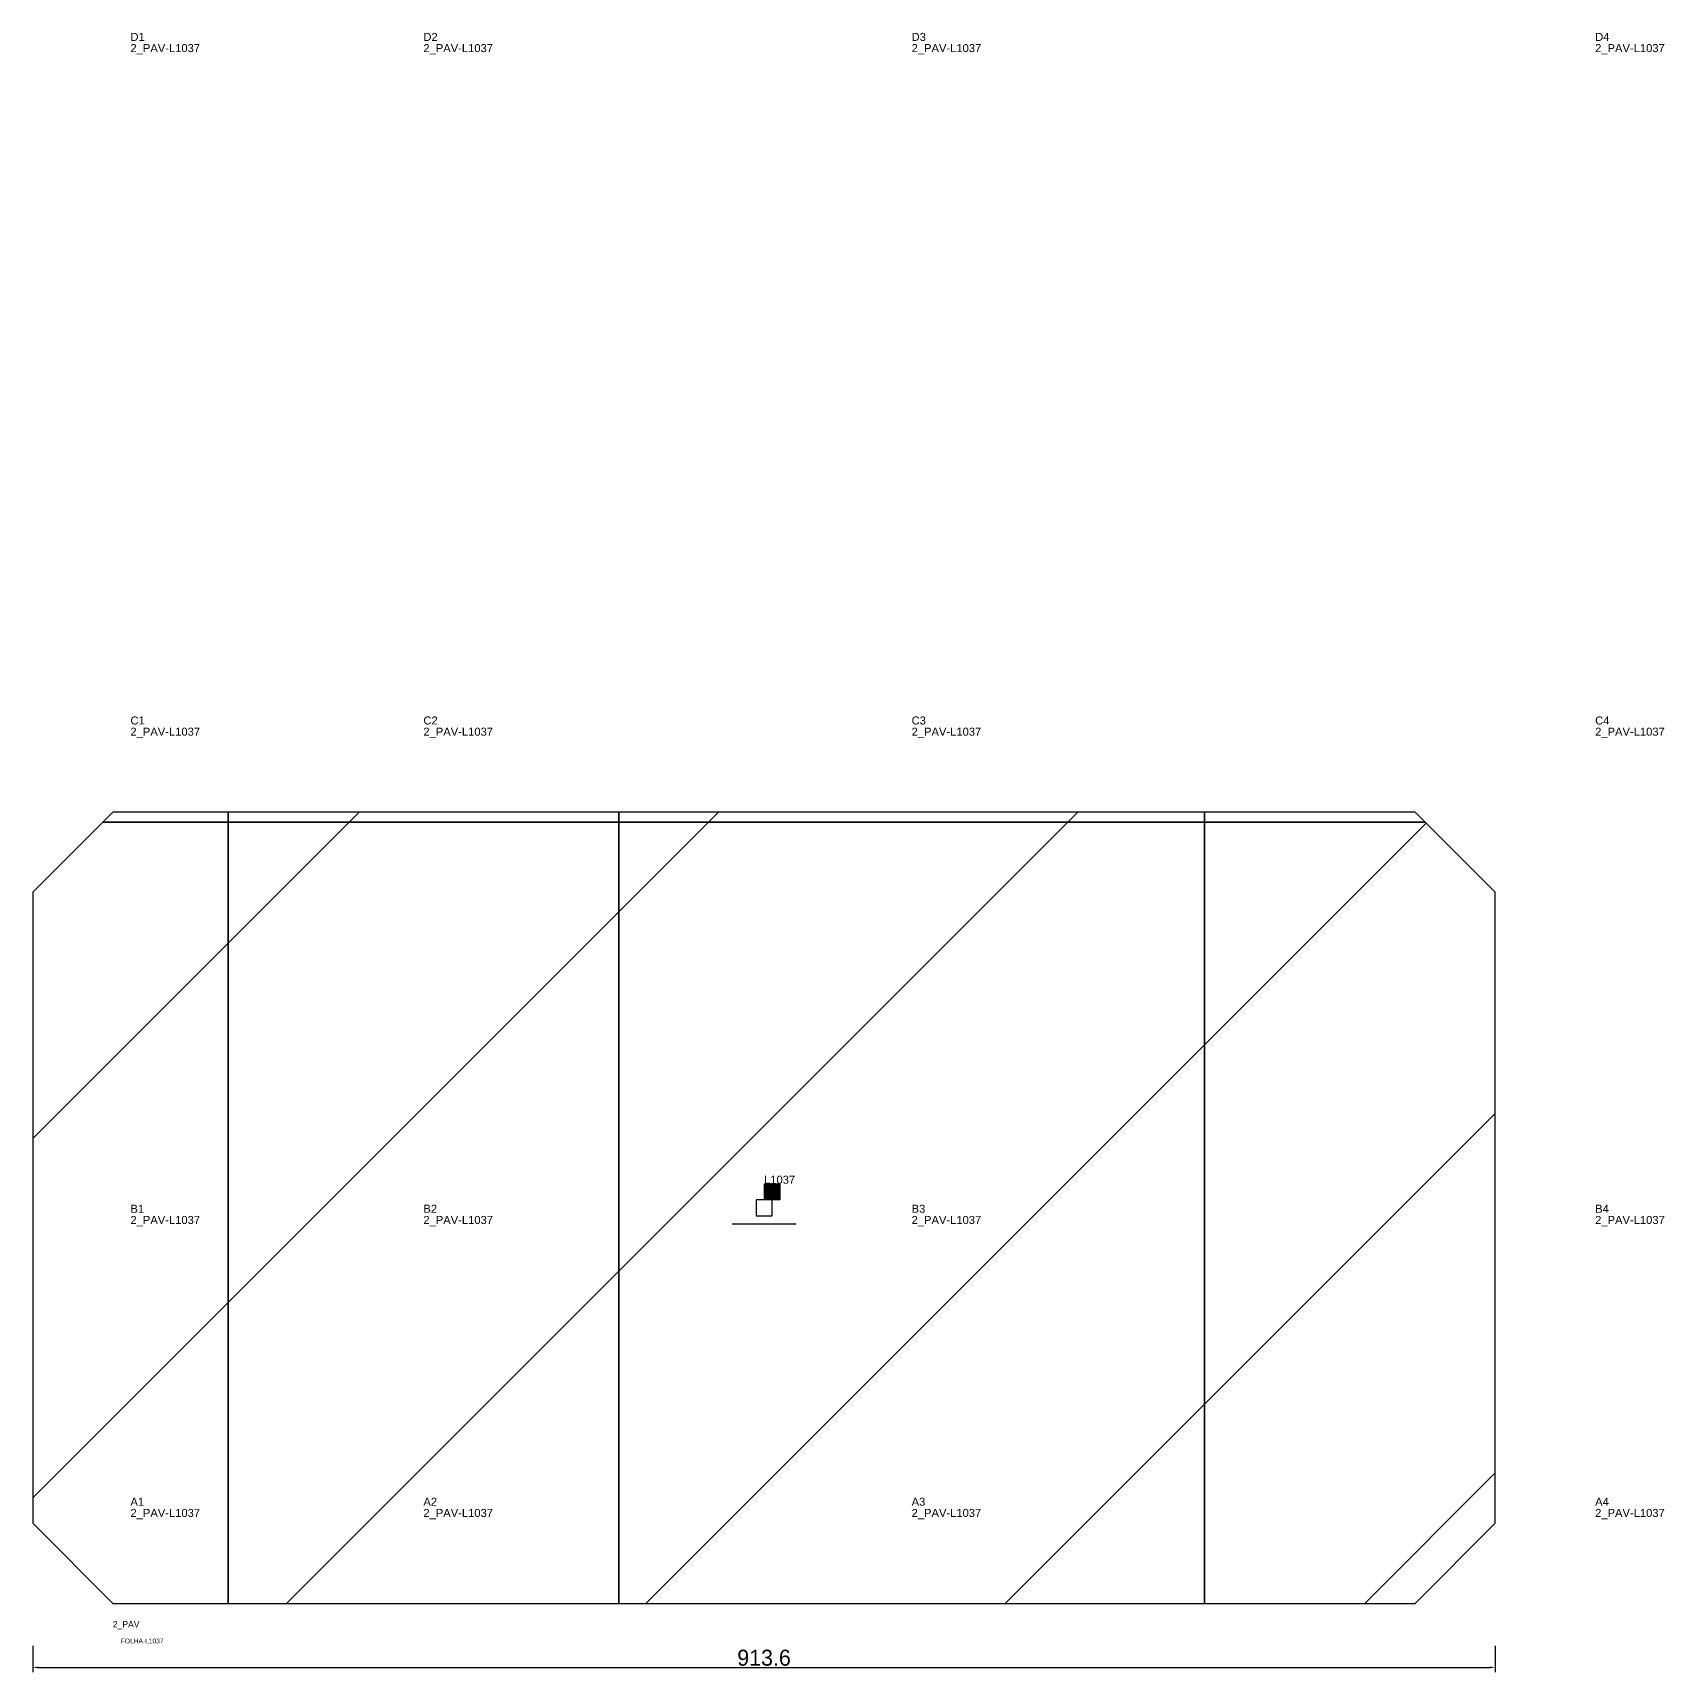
# Model space of a CAD drawing. Header units: metres. Extents: x 222 to 3254, y -336 to 688.
# Drawn here: x 222 to 1241, y -336 to 688 of the extents above; entities that cross this region are included whole.
import ezdxf

# ---------------------------------------------------------------- set-up
doc = ezdxf.new("R2010")
doc.units = ezdxf.units.M
for name, color, linetype in [('3', 3, 'CONTINUOUS'), ('AUX00', 7, 'CONTINUOUS'), ('COTA', 241, 'CONTINUOUS'), ('FOLHA', 255, 'CONTINUOUS'), ('Hachura', 251, 'CONTINUOUS'), ('NOMENCLATURA', 7, 'CONTINUOUS'), ('Nível', 160, 'CONTINUOUS'), ('Painéis', 200, 'CONTINUOUS'), ('Pilares', 5, 'CONTINUOUS'), ('REAPROVEITAMENTO', 251, 'CONTINUOUS'), ('SARR_2.2x7', 40, 'CONTINUOUS')]:
    doc.layers.add(name, color=color, linetype=linetype)
doc.styles.add('ARIAL', font='Arial.ttf')
doc.styles.add('STR_STANDARD', font='arial.ttf')
doc.dimstyles.new('EZ DXF', dxfattribs={"dimtxt": 10, "dimasz": 3.5, "dimexe": 3, "dimexo": 1.5, "dimgap": 1, "dimtad": 1, "dimdec": 1, "dimdsep": 46, "dimcen": 2.5, "dimazin": 3, "dimtfac": 1, "dimtmove": 0, "dimatfit": 3})

msp = doc.modelspace()

# ---------------------------------------------------------------- hatches: boundary and pattern name
at = {"layer": 'Hachura'}
h = msp.add_hatch(dxfattribs=at)
h.set_pattern_fill('ANSI31', scale=50)
h.paths.add_polyline_path([(272.2, -292.79), (1085.82, -292.79), (1135.82, -242.79), (1135.82, 151.5), (1085.82, 201.5), (272.2, 201.5), (222.2, 151.5), (222.2, -242.79)])
h = msp.add_hatch(dxfattribs=at)
h.set_pattern_fill('ANSI31', scale=50)
h.paths.add_polyline_path([(272.2, -292.79), (1085.82, -292.79), (1135.82, -242.79), (1135.82, 151.5), (1085.82, 201.5), (272.2, 201.5), (222.2, 151.5), (222.2, -242.79)])
at = {"layer": 'Reaproveitamento'}
h = msp.add_hatch(dxfattribs=at)
h.set_pattern_fill('SOLID')
h.paths.add_polyline_path([(679.01, -40.645), (689.01, -40.645), (689.01, -30.645), (679.01, -30.645)])
h = msp.add_hatch(dxfattribs=at)
h.set_pattern_fill('SOLID')
h.paths.add_polyline_path([(679.01, -40.645), (689.01, -40.645), (689.01, -30.645), (679.01, -30.645)])

# ---------------------------------------------------------------- linework, layer by layer
at = {"layer": '3'}
for points in [[(265.91, 195.21), (1092.11, 195.21)], [(265.91, 195.21), (1092.11, 195.21)], [(344.2, -292.79), (344.2, 201.5)], [(344.2, -292.79), (344.2, 201.5)], [(588.2, -292.79), (588.2, 201.5)], [(588.2, -292.79), (588.2, 201.5)], [(954.2, -292.79), (954.2, 201.5)], [(954.2, -292.79), (954.2, 201.5)]]:
    msp.add_lwpolyline(points, close=True, dxfattribs=at)
at = {"layer": 'Painéis', "color": 200}
for p, q in [((272.2, 201.5), (222.2, 151.5)), ((272.2, 201.5), (222.2, 151.5)), ((1085.82, 201.5), (272.2, 201.5)), ((1085.82, 201.5), (272.2, 201.5)), ((1135.82, 151.5), (1085.82, 201.5)), ((1135.82, 151.5), (1085.82, 201.5)), ((222.2, 151.5), (222.2, -242.79)), ((222.2, 151.5), (222.2, -242.79)), ((1135.82, -242.79), (1135.82, 151.5)), ((1135.82, -242.79), (1135.82, 151.5)), ((222.2, -242.79), (272.2, -292.79)), ((222.2, -242.79), (272.2, -292.79)), ((1085.82, -292.79), (1135.82, -242.79)), ((1085.82, -292.79), (1135.82, -242.79)), ((272.2, -292.79), (1085.82, -292.79)), ((272.2, -292.79), (1085.82, -292.79))]:
    msp.add_line(p, q, dxfattribs=at)
at = {"layer": 'Pilares'}
msp.add_lwpolyline([(674.01, -50.645), (684.01, -50.645), (684.01, -40.645), (674.01, -40.645)], close=True, dxfattribs=at)
msp.add_lwpolyline([(674.01, -50.645), (684.01, -50.645), (684.01, -40.645), (674.01, -40.645)], close=True, dxfattribs=at)
at = {"layer": 'SARR_2.2x7'}
msp.add_line((659.01, -55.645), (699.01, -55.645), dxfattribs=at)
msp.add_line((659.01, -55.645), (699.01, -55.645), dxfattribs=at)

# ---------------------------------------------------------------- texts
at = {"layer": '3', "style": 'STR_STANDARD'}
for s, p in [('D1', (283.2, 683.21)), ('D1', (283.2, 683.21)), ('D2', (466.2, 683.21)), ('D2', (466.2, 683.21)), ('D3', (771.2, 683.21)), ('D3', (771.2, 683.21)), ('D4', (1198.2, 683.21)), ('D4', (1198.2, 683.21)), ('C1', (283.2, 256.21)), ('C1', (283.2, 256.21)), ('C2', (466.2, 256.21)), ('C2', (466.2, 256.21)), ('C3', (771.2, 256.21)), ('C3', (771.2, 256.21)), ('C4', (1198.2, 256.21)), ('C4', (1198.2, 256.21)), ('B1', (283.2, -48.79)), ('B1', (283.2, -48.79)), ('B2', (466.2, -48.79)), ('B2', (466.2, -48.79)), ('B3', (771.2, -48.79)), ('B3', (771.2, -48.79)), ('B4', (1198.2, -48.79)), ('B4', (1198.2, -48.79)), ('A1', (283.2, -231.79)), ('A1', (283.2, -231.79)), ('A2', (466.2, -231.79)), ('A2', (466.2, -231.79)), ('A3', (771.2, -231.79)), ('A3', (771.2, -231.79)), ('A4', (1198.2, -231.79)), ('A4', (1198.2, -231.79))]:
    msp.add_text(s, height=5, dxfattribs=at).set_placement(p)
at = {"layer": 'AUX00', "style": 'STR_STANDARD'}
for p in [(283.2, 676.21), (283.2, 676.21), (466.2, 676.21), (466.2, 676.21), (771.2, 676.21), (771.2, 676.21), (1198.2, 676.21), (1198.2, 676.21), (283.2, 249.21), (283.2, 249.21), (466.2, 249.21), (466.2, 249.21), (771.2, 249.21), (771.2, 249.21), (1198.2, 249.21), (1198.2, 249.21), (283.2, -55.79), (283.2, -55.79), (466.2, -55.79), (466.2, -55.79), (771.2, -55.79), (771.2, -55.79), (1198.2, -55.79), (1198.2, -55.79), (283.2, -238.79), (283.2, -238.79), (466.2, -238.79), (466.2, -238.79), (771.2, -238.79), (771.2, -238.79), (1198.2, -238.79), (1198.2, -238.79)]:
    msp.add_text('2_PAV-L1037', height=5, dxfattribs=at).set_placement(p)
at = {"layer": 'FOLHA'}
msp.add_text('FOLHA-L1037', height=3, dxfattribs=at).set_placement((277.2, -317.79))
msp.add_text('FOLHA-L1037', height=3, dxfattribs=at).set_placement((277.2, -317.79))
at = {"layer": 'NOMENCLATURA', "insert": (679.01, -25.645), "char_height": 5, "attachment_point": 1, "style": 'ARIAL'}
msp.add_mtext('L1037', dxfattribs=at)
msp.add_mtext('L1037', dxfattribs=at)
at = {"layer": 'Nível'}
msp.add_text('2_PAV', height=4, dxfattribs=at).set_placement((272.2, -307.79))
msp.add_text('2_PAV', height=4, dxfattribs=at).set_placement((272.2, -307.79))

# ---------------------------------------------------------------- dimensions: what is measured, and where the dimension line sits
at = {"layer": 'COTA'}
msp.add_linear_dim(base=(222.2, -332.79), p1=(222.2, -317.79), p2=(1135.82, -317.79), dimstyle='EZ DXF', dxfattribs=at).render()
msp.add_linear_dim(base=(222.2, -332.79), p1=(222.2, -317.79), p2=(1135.82, -317.79), dimstyle='EZ DXF', dxfattribs=at).render()

doc.saveas('drawing.dxf')
